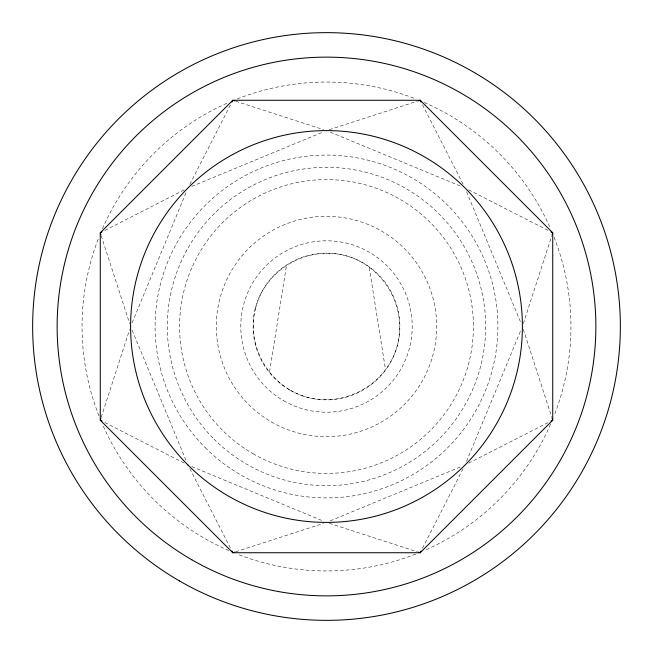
<?xml version="1.0" encoding="UTF-8"?>
<svg xmlns="http://www.w3.org/2000/svg" width="653" height="653" viewBox="0 0 653 653"><rect width="100%" height="100%" fill="white"/><g stroke="black" fill="none" stroke-linecap="round" stroke-linejoin="round"><path stroke-width="0.49" stroke-dasharray="3.27 2.45" d="M269.567 371.777L286.479 265.534M101.207 417.308L129.661 329.398M523.339 323.602L551.793 235.692M132.159 322.729L186.415 191.745M466.585 461.255L520.841 330.271M189.827 184.358L230.485 104.79M422.515 548.21L463.173 468.642M104.79 230.485L184.358 189.827M468.642 463.173L548.21 422.515M191.745 186.415L322.729 132.159M330.271 520.841L461.255 466.585M329.398 129.661L417.308 101.207M235.692 551.793L323.602 523.339M235.692 101.207L323.602 129.661M329.398 523.339L417.308 551.793M330.271 132.159L461.255 186.415M191.745 466.585L322.729 520.841M468.642 189.827L548.21 230.485M104.79 422.515L184.358 463.173M422.515 104.79L463.173 184.358M189.827 468.642L230.485 548.21M466.585 191.745L520.841 322.729M132.159 330.271L186.415 461.255M523.339 329.398L551.793 417.308M101.207 235.692L129.661 323.602M369.28 267.657L385.441 369.157M554.062 237.219A244.451 244.451 0 0 1 554.062 415.781M550.544 424.279A244.451 244.451 0 0 1 424.279 550.544M415.781 554.062A244.451 244.451 0 0 1 237.219 554.062M228.721 550.544A244.451 244.451 0 0 1 102.456 424.279M98.938 415.781A244.451 244.451 0 0 1 98.938 237.219M102.456 228.721A244.451 244.451 0 0 1 228.721 102.456M237.219 98.938A244.451 244.451 0 0 1 415.781 98.938M424.279 102.456A244.451 244.451 0 0 1 550.544 228.721M255.641 307.514C245.365 345.666 269.338 387.18 307.514 397.359C345.666 407.635 387.18 383.662 397.359 345.486C407.635 307.334 383.662 265.82 345.486 255.641C307.334 245.365 265.82 269.338 255.641 307.514M253.038 453.737A146.925 146.925 0 0 0 473.425 326.5A146.925 146.925 0 0 0 253.038 199.263A146.925 146.925 0 0 0 253.038 453.737M205.295 447.705A171.412 171.412 0 0 0 492.068 370.863A171.412 171.412 0 0 0 282.137 160.932A171.412 171.412 0 0 0 205.295 447.705M213.947 439.053A159.169 159.169 0 0 0 480.249 367.696A159.169 159.169 0 0 0 285.304 172.751A159.169 159.169 0 0 0 213.947 439.053M271.403 421.928A110.194 110.194 0 0 0 436.694 326.5A110.194 110.194 0 0 0 271.403 231.072A110.194 110.194 0 0 0 271.403 421.928M289.818 390.029A73.356 73.356 0 0 0 399.856 326.5A73.356 73.356 0 0 0 289.818 262.971A73.356 73.356 0 0 0 289.818 390.029M283.647 400.722A85.706 85.706 0 0 0 412.206 326.5A85.706 85.706 0 0 0 283.647 252.278A85.706 85.706 0 0 0 283.647 400.722"/><path stroke-width="0.98" d="M100.888 418.279L100.268 420.214L232.786 552.732L420.214 552.732L552.732 420.214L552.732 232.786L420.214 100.268L232.786 100.268L100.268 232.786L100.268 420.214L102.072 421.136M552.111 234.721L552.732 232.786L550.928 231.864M231.864 102.072L232.786 100.268L234.721 100.888M421.136 550.928L420.214 552.732L418.279 552.111M102.072 231.864L100.268 232.786L100.888 234.721M550.928 421.136L552.732 420.214L552.111 418.279M418.279 100.888L420.214 100.268L421.136 102.072M234.721 552.111L232.786 552.732L231.864 550.928M187.974 465.026A195.9 195.9 0 0 0 515.723 377.205A195.9 195.9 0 0 0 275.795 137.277A195.9 195.9 0 0 0 187.974 465.026M191.819 559.776A269.363 269.363 0 0 0 595.863 326.5A269.363 269.363 0 0 0 191.819 93.224A269.363 269.363 0 0 0 191.819 559.776M179.575 580.982A293.85 293.85 0 0 0 620.35 326.5A293.85 293.85 0 0 0 179.575 72.018A293.85 293.85 0 0 0 179.575 580.982"/></g></svg>
